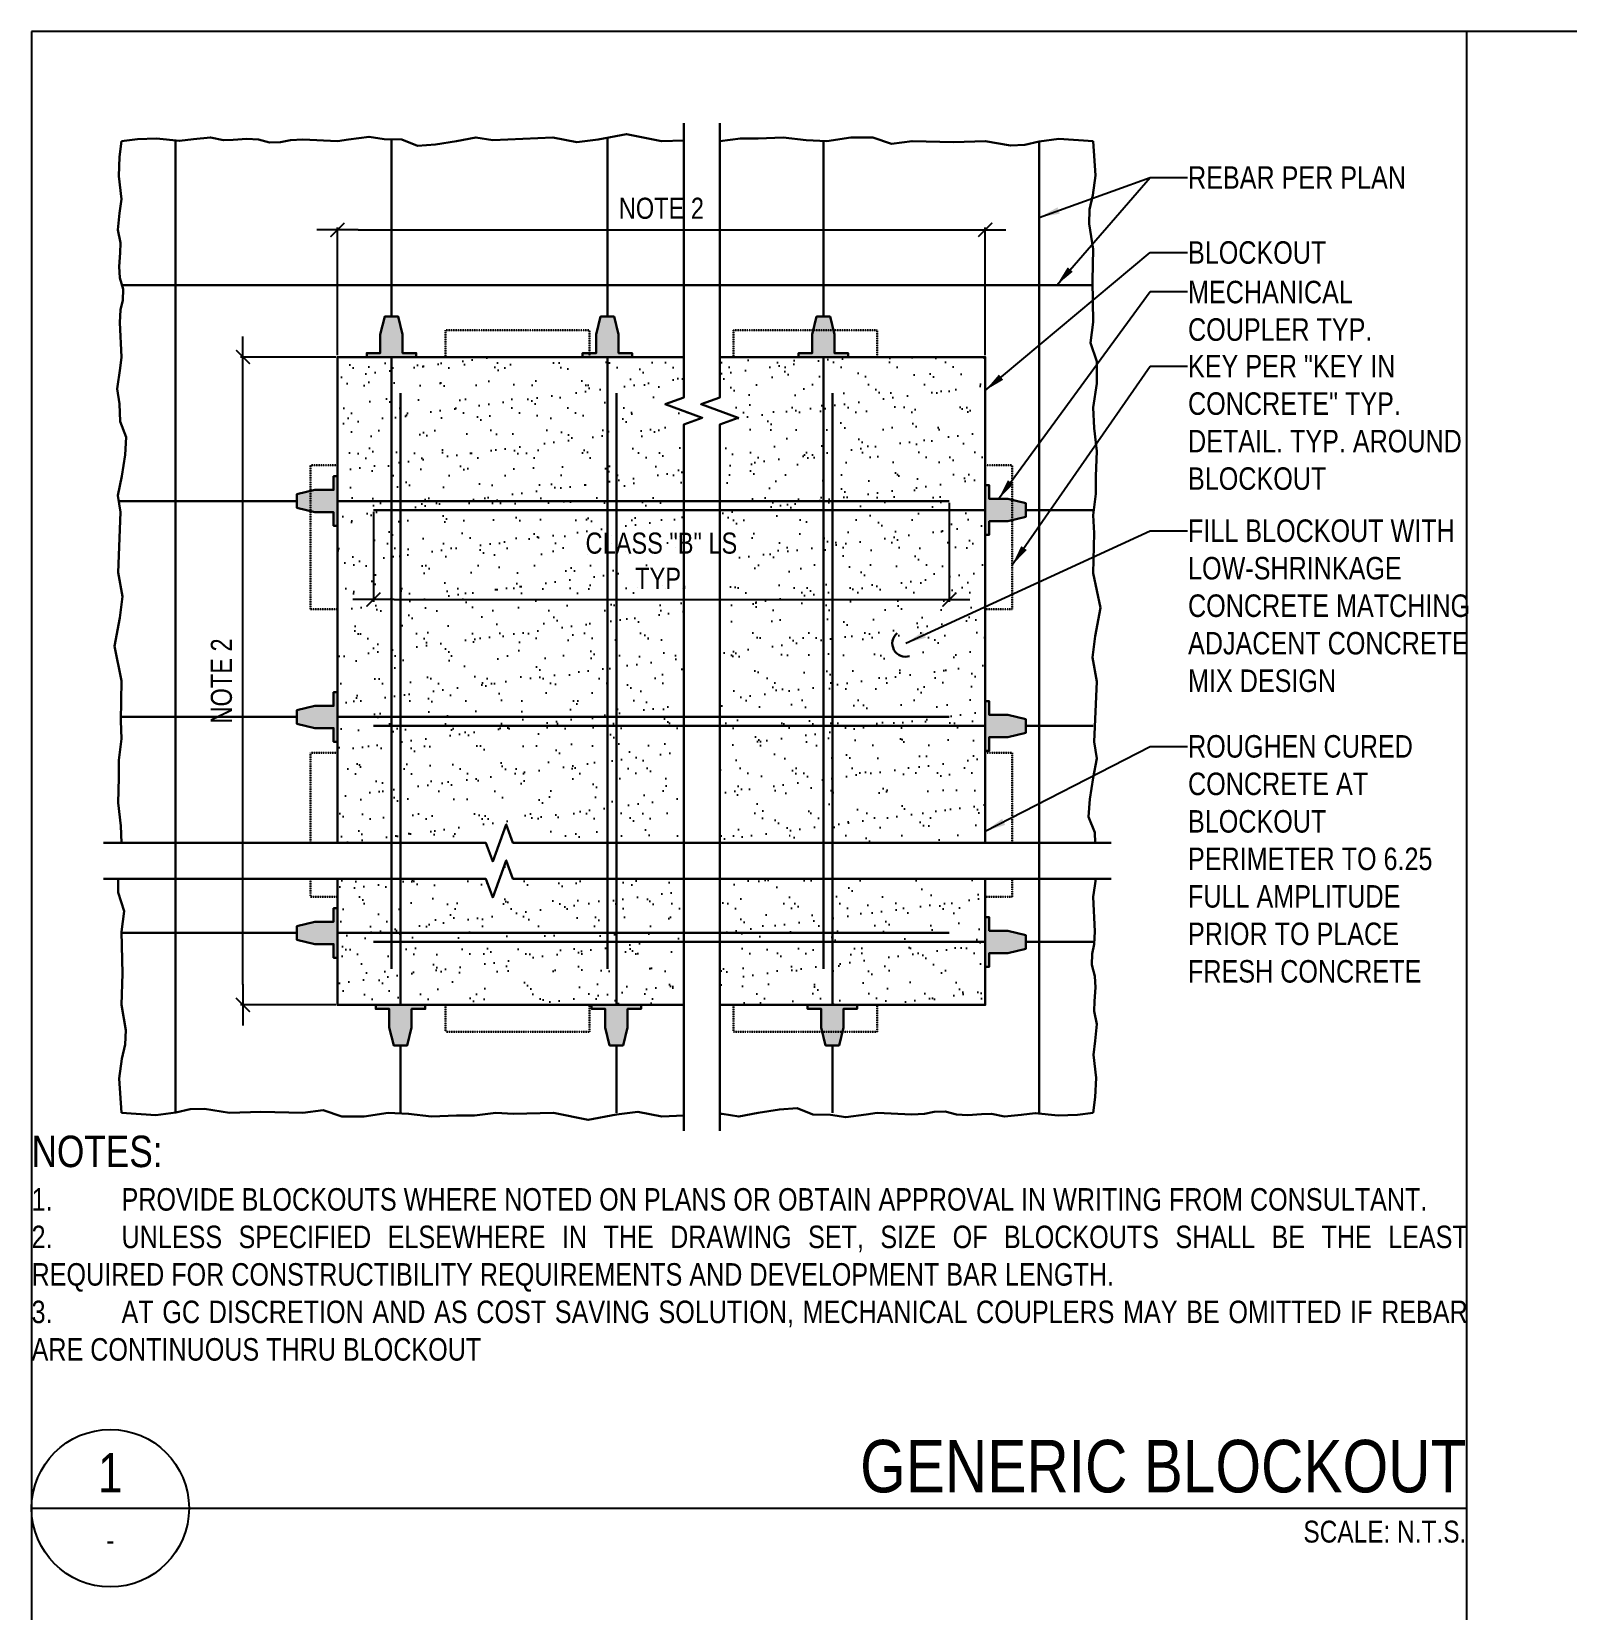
# Model space of a CAD drawing. Header units: millimetres. Extents: x 1990 to 90214, y -16050 to 57150.
# Drawn here: x 2250 to 19725, y 39187 to 57150 of the extents above; entities that cross this region are included whole.
import ezdxf
from ezdxf.enums import TextEntityAlignment as Align

# ---------------------------------------------------------------- set-up
doc = ezdxf.new("R2010")
doc.units = ezdxf.units.MM
doc.linetypes.add('HIDDEN2', pattern=[0.1875, 0.125, -0.0625])
doc.layers.add('NPLT-JLA', color=193, linetype='Continuous', plot=False)
for name, color, linetype in [('S-G-DIMS', 1, 'Continuous'), ('S-G-HDN2', 1, 'HIDDEN2'), ('S-G-LEDR', 2, 'Continuous'), ('S-G-MEDM', 3, 'Continuous'), ('S-G-TEXT', 3, 'Continuous'), ('S-G-THCK', 6, 'Continuous'), ('S-G-THIN', 1, 'Continuous'), ('S-G-TITL', 7, 'Continuous'), ('S-G-TITLREF', 4, 'Continuous'), ('S-LOCI-DIM-IN-100', 1, 'Continuous'), ('S-LOCI-TEXT-NOTE-100', 2, 'Continuous'), ('S-P-W-TDOWN', 3, 'Continuous')]:
    doc.layers.add(name, color=color, linetype=linetype)
doc.styles.add('ARIAL', font='arial.ttf', dxfattribs={"width": 0.8})
doc.dimstyles.new('ARIALDIMS', dxfattribs={"dimscale": 12, "dimtxt": 20, "dimasz": 19.5, "dimexe": 2.25, "dimexo": 1.75, "dimgap": 10, "dimtad": 1, "dimzin": 3, "dimdsep": 46, "dimtxsty": 'ARIAL', "dimblk1": 'nyatick', "dimblk2": 'nyatick', "dimsah": 1, "dimcen": 2.25, "dimclrd": 1, "dimclre": 1, "dimclrt": 2, "dimadec": 0, "dimazin": 0, "dimtfac": 1, "dimtmove": 0, "dimatfit": 3, "dimfxl": 1, "dimfrac": 2, "dimtolj": 1, "dimtzin": 0, "dimarcsym": 0})

# ---------------------------------------------------------------- blocks, each defined once
blk = doc.blocks.new('nyatick')
at = {"layer": 'S-G-DIMS'}
blk.add_line((-1.005, 0), (1.005, 0), dxfattribs=at)
at = {"layer": 'S-G-DIMS', "const_width": 0.08}
blk.add_lwpolyline([(0.34, 0.34), (-0.34, -0.34)], dxfattribs=at)
blk = doc.blocks.new('*D52')
at = {"layer": 'Defpoints', "color": 0, "transparency": 16777216}
for p in [(12692, 51809), (6140, 51707), (12692, 50688)]:
    blk.add_point(p, dxfattribs=at)
at = {"layer": 'S-LOCI-DIM-IN-100', "color": 1, "lineweight": -2, "transparency": 16777216}
for p, q in [((12692, 51788), (12692, 50661)), ((6140, 51686), (6140, 50661)), ((6374, 50688), (12458, 50688))]:
    blk.add_line(p, q, dxfattribs=at)
at = {"layer": 'S-LOCI-DIM-IN-100', "color": 1, "lineweight": -2, "transparency": 16777216, "xscale": 234, "yscale": 234, "zscale": 234, "rotation": 180}
blk.add_blockref('nyatick', (6140, 50688), dxfattribs=at)
at = {"layer": 'S-LOCI-DIM-IN-100', "color": 1, "lineweight": -2, "transparency": 16777216, "xscale": 234, "yscale": 234, "zscale": 234}
blk.add_blockref('nyatick', (12692, 50688), dxfattribs=at)
at = {"layer": 'S-LOCI-DIM-IN-100', "color": 2, "lineweight": 30, "transparency": 16777216, "insert": (9416, 51130), "char_height": 240, "width": 1804.99, "attachment_point": 5, "style": 'ARIAL'}
blk.add_mtext('\\A1;CLASS "B" LS\\PTYP.', dxfattribs=at)
blk = doc.blocks.new('*D53')
at = {"layer": 'Defpoints', "color": 0, "transparency": 16777216}
for p in [(13101, 54894), (5731, 53447), (13101, 53447)]:
    blk.add_point(p, dxfattribs=at)
at = {"layer": 'S-LOCI-DIM-IN-100', "color": 1, "lineweight": -2, "transparency": 16777216}
for p, q in [((5731, 53468), (5731, 54921)), ((5965, 54894), (12867, 54894)), ((13101, 53468), (13101, 54921))]:
    blk.add_line(p, q, dxfattribs=at)
at = {"layer": 'S-LOCI-DIM-IN-100', "color": 1, "lineweight": -2, "transparency": 16777216, "xscale": 234, "yscale": 234, "zscale": 234, "rotation": 180}
blk.add_blockref('nyatick', (5731, 54894), dxfattribs=at)
at = {"layer": 'S-LOCI-DIM-IN-100', "color": 1, "lineweight": -2, "transparency": 16777216, "xscale": 234, "yscale": 234, "zscale": 234}
blk.add_blockref('nyatick', (13101, 54894), dxfattribs=at)
at = {"layer": 'S-LOCI-DIM-IN-100', "color": 2, "lineweight": 30, "transparency": 16777216, "insert": (9416, 55138), "char_height": 240, "width": 1723.13, "attachment_point": 5, "style": 'ARIAL'}
blk.add_mtext('\\A1;NOTE 2', dxfattribs=at)
blk = doc.blocks.new('*D54')
at = {"layer": 'Defpoints', "color": 0, "transparency": 16777216}
for p in [(4655, 53447), (5731, 53447), (5731, 46076)]:
    blk.add_point(p, dxfattribs=at)
at = {"layer": 'S-LOCI-DIM-IN-100', "color": 1, "lineweight": -2, "transparency": 16777216}
for p, q in [((5710, 53447), (4628, 53447)), ((4655, 46310), (4655, 53213)), ((5710, 46076), (4628, 46076))]:
    blk.add_line(p, q, dxfattribs=at)
at = {"layer": 'S-LOCI-DIM-IN-100', "color": 1, "lineweight": -2, "transparency": 16777216, "xscale": 234, "yscale": 234, "zscale": 234}
for p, rotation in [((4655, 53447), 90), ((4655, 46076), 270)]:
    blk.add_blockref('nyatick', p, dxfattribs=dict(at, rotation=rotation))
at = {"layer": 'S-LOCI-DIM-IN-100', "color": 2, "lineweight": 30, "transparency": 16777216, "insert": (4411, 49762), "char_height": 240, "width": 3205.59, "attachment_point": 5, "rotation": 90, "style": 'ARIAL'}
blk.add_mtext('\\A1;NOTE 2', dxfattribs=at)
blk = doc.blocks.new('det1')
at = {"layer": 'S-G-LEDR'}
h = blk.add_hatch(dxfattribs=at)
h.set_pattern_fill('AR-SAND', color=256, scale=204.741379)
h.set_pattern_definition([(37.5, (-177206.93, -294765.93), (-12.89735, 394.50056), [0, -311.2069, 0, -348.06034, 0, -332.70474]), (7.5, (-177206.93, -294765.9), (362.3465, 577.8101), [0, -167.88793, 0, -280.4957, 0, -107.48922]), (327.5, (-177458.76, -294765.93), (637.5937, 1.15864), [0, -102.3707, 0, -368.53448, 0, -481.14224]), (317.5, (-177458.76, -294765.9), (615.4785, 179.6965), [0, -51.18534, 0, -241.59483, 0, -276.40086])])
h.paths.add_polyline_path([(9669.991, 47918.853), (9669.991, 52679.09), (9880.937, 52755.868), (9459.045, 52909.424), (9669.991, 52986.202), (9669.991, 53446.87), (5730.603, 53446.87), (5730.603, 47918.853), (7419.72, 47918.853), (7496.498, 47707.907), (7650.054, 48129.799), (7726.832, 47918.853)])
h.paths.add_polyline_path([(10079.474, 52679.09), (10079.474, 47918.853), (13101.293, 47918.853), (13101.293, 53446.87), (10079.474, 53446.87), (10079.474, 52986.202), (9868.528, 52909.424), (10290.42, 52755.868)])
h.paths.add_polyline_path([(9669.991, 46076.18), (9669.991, 47509.37), (7726.832, 47509.37), (7650.054, 47720.316), (7496.498, 47298.424), (7419.72, 47509.37), (5730.603, 47509.37), (5730.603, 46076.18)])
h.paths.add_polyline_path([(10079.474, 47509.37), (10079.474, 46076.18), (13101.293, 46076.18), (13101.293, 47509.37)])
at = {"layer": 'S-G-THIN', "lineweight": 30}
h = blk.add_hatch(color=256, dxfattribs=at)
h.dxf.hatch_style = 1
h.paths.add_polyline_path([(6471.601, 53702.797), (6421.606, 53907.538), (6268.05, 53907.538), (6218.054, 53702.797), (6218.054, 53491.54), (6063.308, 53491.54), (6063.308, 53446.87), (6626.347, 53446.87), (6626.347, 53491.54), (6471.601, 53491.54)])
h = blk.add_hatch(color=256, dxfattribs=at)
h.dxf.hatch_style = 1
h.paths.add_polyline_path([(8928.497, 53702.797), (8878.502, 53907.538), (8724.946, 53907.538), (8674.951, 53702.797), (8674.951, 53491.54), (8520.205, 53491.54), (8520.205, 53446.87), (9083.244, 53446.87), (9083.244, 53491.54), (8928.497, 53491.54)])
h = blk.add_hatch(color=256, dxfattribs=at)
h.dxf.hatch_style = 1
h.paths.add_polyline_path([(11385.394, 53702.797), (11335.399, 53907.538), (11181.843, 53907.538), (11131.847, 53702.797), (11131.847, 53491.54), (10977.101, 53491.54), (10977.101, 53446.87), (11540.14, 53446.87), (11540.14, 53491.54), (11385.394, 53491.54)])
h = blk.add_hatch(color=256, dxfattribs=at)
h.dxf.hatch_style = 1
h.paths.add_polyline_path([(5474.677, 51935.712), (5269.935, 51885.717), (5269.935, 51732.161), (5474.677, 51682.166), (5685.933, 51682.166), (5685.933, 51527.42), (5730.603, 51527.42), (5730.603, 52090.458), (5685.933, 52090.458), (5685.933, 51935.712)])
h = blk.add_hatch(color=256, dxfattribs=at)
h.dxf.hatch_style = 1
h.paths.add_polyline_path([(13357.22, 51833.342), (13561.961, 51783.346), (13561.961, 51629.79), (13357.22, 51579.795), (13145.963, 51579.795), (13145.963, 51425.049), (13101.293, 51425.049), (13101.293, 51988.088), (13145.963, 51988.088), (13145.963, 51833.342)])
h = blk.add_hatch(color=256, dxfattribs=at)
h.dxf.hatch_style = 1
h.paths.add_polyline_path([(5474.677, 49478.816), (5269.935, 49428.82), (5269.935, 49275.264), (5474.677, 49225.269), (5685.933, 49225.269), (5685.933, 49070.523), (5730.603, 49070.523), (5730.603, 49633.562), (5685.933, 49633.562), (5685.933, 49478.816)])
h = blk.add_hatch(color=256, dxfattribs=at)
h.dxf.hatch_style = 1
h.paths.add_polyline_path([(13357.22, 49376.445), (13561.961, 49326.45), (13561.961, 49172.894), (13357.22, 49122.898), (13145.963, 49122.898), (13145.963, 48968.152), (13101.293, 48968.152), (13101.293, 49531.191), (13145.963, 49531.191), (13145.963, 49376.445)])
h = blk.add_hatch(color=256, dxfattribs=at)
h.dxf.hatch_style = 1
h.paths.add_polyline_path([(5474.677, 47021.919), (5269.935, 46971.924), (5269.935, 46818.368), (5474.677, 46768.373), (5685.933, 46768.373), (5685.933, 46613.626), (5730.603, 46613.626), (5730.603, 47176.665), (5685.933, 47176.665), (5685.933, 47021.919)])
h = blk.add_hatch(color=256, dxfattribs=at)
h.dxf.hatch_style = 1
h.paths.add_polyline_path([(13357.22, 46919.548), (13561.961, 46869.553), (13561.961, 46715.997), (13357.22, 46666.002), (13145.963, 46666.002), (13145.963, 46511.256), (13101.293, 46511.256), (13101.293, 47074.295), (13145.963, 47074.295), (13145.963, 46919.548)])
h = blk.add_hatch(color=256, dxfattribs=at)
h.dxf.hatch_style = 1
h.paths.add_polyline_path([(6573.972, 45820.254), (6523.976, 45615.512), (6370.42, 45615.512), (6320.425, 45820.254), (6320.425, 46031.51), (6165.679, 46031.51), (6165.679, 46076.18), (6728.718, 46076.18), (6728.718, 46031.51), (6573.972, 46031.51)])
h = blk.add_hatch(color=256, dxfattribs=at)
h.dxf.hatch_style = 1
h.paths.add_polyline_path([(9030.868, 45820.254), (8980.873, 45615.512), (8827.317, 45615.512), (8777.322, 45820.254), (8777.322, 46031.51), (8622.575, 46031.51), (8622.575, 46076.18), (9185.614, 46076.18), (9185.614, 46031.51), (9030.868, 46031.51)])
h = blk.add_hatch(color=256, dxfattribs=at)
h.dxf.hatch_style = 1
h.paths.add_polyline_path([(11487.765, 45820.254), (11437.769, 45615.512), (11284.213, 45615.512), (11234.218, 45820.254), (11234.218, 46031.51), (11079.472, 46031.51), (11079.472, 46076.18), (11642.511, 46076.18), (11642.511, 46031.51), (11487.765, 46031.51)])
at = {"layer": 'S-G-DIMS', "linetype": 'Continuous', "lineweight": 30}
for points in [[(9669.991, 56108.508), (9669.991, 52986.202), (9459.045, 52909.424), (9880.937, 52755.868), (9669.991, 52679.09), (9669.991, 44642.991)], [(10079.474, 56108.508), (10079.474, 52986.202), (9868.528, 52909.424), (10290.42, 52755.868), (10079.474, 52679.09), (10079.474, 44642.991)], [(14534.483, 47918.853), (7726.832, 47918.853), (7650.054, 48129.799), (7496.498, 47707.907), (7419.72, 47918.853), (3068.966, 47918.853)], [(14534.483, 47509.37), (7726.832, 47509.37), (7650.054, 47720.316), (7496.498, 47298.424), (7419.72, 47509.37), (3068.966, 47509.37)]]:
    blk.add_lwpolyline(points, dxfattribs=at)
at = {"layer": 'S-G-DIMS', "lineweight": 30}
blk.add_arc((12196.047, 50190.187), 152.404, 130.5004634, 287.0844696, dxfattribs=at)
at = {"layer": 'S-G-HDN2', "lineweight": 30}
for points in [[(6959.052, 53446.87), (8596.983, 53446.87), (8596.983, 53753.982), (6959.052, 53753.982)], [(10234.914, 53446.87), (11872.845, 53446.87), (11872.845, 53753.982), (10234.914, 53753.982)], [(5730.603, 52218.422), (5730.603, 50580.491), (5423.491, 50580.491), (5423.491, 52218.422)], [(13101.293, 50580.491), (13101.293, 52218.422), (13408.405, 52218.422), (13408.405, 50580.491)], [(8596.983, 46076.18), (6959.052, 46076.18), (6959.052, 45769.068), (8596.983, 45769.068)], [(11872.845, 46076.18), (10234.914, 46076.18), (10234.914, 45769.068), (11872.845, 45769.068)]]:
    blk.add_lwpolyline(points, close=True, dxfattribs=at)
for points in [[(5423.491, 47918.853), (5423.491, 48942.56), (5730.603, 48942.56), (5730.603, 47918.853)], [(13101.293, 47918.853), (13101.293, 48942.56), (13408.405, 48942.56), (13408.405, 47918.853)], [(5730.603, 47509.37), (5730.603, 47304.629), (5423.491, 47304.629), (5423.491, 47509.37)], [(13408.405, 47509.37), (13408.405, 47304.629), (13101.293, 47304.629), (13101.293, 47509.37)]]:
    blk.add_lwpolyline(points, dxfattribs=at)
at = {"layer": 'S-G-THCK', "lineweight": 30}
for p, q in [((3887.931, 55911.135), (3887.931, 44847.732)), ((6344.828, 55924.678), (6344.828, 53907.538)), ((8801.724, 55943.551), (8801.724, 53907.538)), ((11258.621, 55903.767), (11258.621, 53907.538)), ((13715.517, 55903.767), (13715.517, 44847.732)), ((3273.707, 54265.835), (14329.741, 54265.835)), ((6344.828, 53446.87), (6344.828, 46485.663)), ((8801.724, 53446.87), (8801.724, 46485.663)), ((11258.621, 53446.87), (11258.621, 46485.663)), ((6447.198, 46076.18), (6447.198, 53037.387)), ((8904.095, 46076.18), (8904.095, 53037.387)), ((11360.991, 46076.18), (11360.991, 53037.387)), ((3249.218, 51808.939), (5269.935, 51808.939)), ((5730.603, 51808.939), (12691.81, 51808.939)), ((6140.086, 51706.568), (13101.293, 51706.568)), ((13561.961, 51706.568), (14329.741, 51706.568)), ((3273.707, 49352.042), (5269.935, 49352.042)), ((5730.603, 49352.042), (12691.81, 49352.042)), ((6140.086, 49249.672), (13101.293, 49249.672)), ((13561.961, 49249.672), (14329.741, 49249.672)), ((3273.707, 46895.146), (5269.935, 46895.146)), ((5730.603, 46895.146), (12691.81, 46895.146)), ((6140.086, 46792.775), (13101.293, 46792.775)), ((13561.961, 46792.775), (14329.741, 46792.775)), ((6447.198, 45615.512), (6447.198, 44847.732)), ((8904.095, 45615.512), (8904.095, 44847.732)), ((11360.991, 45615.512), (11360.991, 44847.732))]:
    blk.add_line(p, q, dxfattribs=at)
at = {"layer": 'S-G-THIN', "lineweight": 30}
for points in [[(6471.601, 53702.797), (6421.606, 53907.538), (6268.05, 53907.538), (6218.054, 53702.797), (6218.054, 53491.54), (6063.308, 53491.54), (6063.308, 53446.87), (6626.347, 53446.87), (6626.347, 53491.54), (6471.601, 53491.54)], [(8928.497, 53702.797), (8878.502, 53907.538), (8724.946, 53907.538), (8674.951, 53702.797), (8674.951, 53491.54), (8520.205, 53491.54), (8520.205, 53446.87), (9083.244, 53446.87), (9083.244, 53491.54), (8928.497, 53491.54)], [(11385.394, 53702.797), (11335.399, 53907.538), (11181.843, 53907.538), (11131.847, 53702.797), (11131.847, 53491.54), (10977.101, 53491.54), (10977.101, 53446.87), (11540.14, 53446.87), (11540.14, 53491.54), (11385.394, 53491.54)], [(5474.677, 51935.712), (5269.935, 51885.717), (5269.935, 51732.161), (5474.677, 51682.166), (5685.933, 51682.166), (5685.933, 51527.42), (5730.603, 51527.42), (5730.603, 52090.458), (5685.933, 52090.458), (5685.933, 51935.712)], [(13357.22, 51833.342), (13561.961, 51783.346), (13561.961, 51629.79), (13357.22, 51579.795), (13145.963, 51579.795), (13145.963, 51425.049), (13101.293, 51425.049), (13101.293, 51988.088), (13145.963, 51988.088), (13145.963, 51833.342)], [(5474.677, 49478.816), (5269.935, 49428.82), (5269.935, 49275.264), (5474.677, 49225.269), (5685.933, 49225.269), (5685.933, 49070.523), (5730.603, 49070.523), (5730.603, 49633.562), (5685.933, 49633.562), (5685.933, 49478.816)], [(13357.22, 49376.445), (13561.961, 49326.45), (13561.961, 49172.894), (13357.22, 49122.898), (13145.963, 49122.898), (13145.963, 48968.152), (13101.293, 48968.152), (13101.293, 49531.191), (13145.963, 49531.191), (13145.963, 49376.445)], [(5474.677, 47021.919), (5269.935, 46971.924), (5269.935, 46818.368), (5474.677, 46768.373), (5685.933, 46768.373), (5685.933, 46613.626), (5730.603, 46613.626), (5730.603, 47176.665), (5685.933, 47176.665), (5685.933, 47021.919)], [(13357.22, 46919.548), (13561.961, 46869.553), (13561.961, 46715.997), (13357.22, 46666.002), (13145.963, 46666.002), (13145.963, 46511.256), (13101.293, 46511.256), (13101.293, 47074.295), (13145.963, 47074.295), (13145.963, 46919.548)], [(6573.972, 45820.254), (6523.976, 45615.512), (6370.42, 45615.512), (6320.425, 45820.254), (6320.425, 46031.51), (6165.679, 46031.51), (6165.679, 46076.18), (6728.718, 46076.18), (6728.718, 46031.51), (6573.972, 46031.51)], [(9030.868, 45820.254), (8980.873, 45615.512), (8827.317, 45615.512), (8777.322, 45820.254), (8777.322, 46031.51), (8622.575, 46031.51), (8622.575, 46076.18), (9185.614, 46076.18), (9185.614, 46031.51), (9030.868, 46031.51)], [(11487.765, 45820.254), (11437.769, 45615.512), (11284.213, 45615.512), (11234.218, 45820.254), (11234.218, 46031.51), (11079.472, 46031.51), (11079.472, 46076.18), (11642.511, 46076.18), (11642.511, 46031.51), (11487.765, 46031.51)]]:
    blk.add_lwpolyline(points, close=True, dxfattribs=at)
at = {"layer": 'S-P-W-TDOWN', "lineweight": 30}
for points in [[(3272.177, 47918.853), (3263.729, 48113.009), (3233.354, 48376.078), (3243.479, 48659.385), (3243.479, 48861.745), (3273.854, 49104.579), (3263.729, 49306.941), (3273.707, 49761.525), (3192.85, 50156.859), (3253.604, 50480.638), (3283.98, 50723.471), (3233.354, 50996.659), (3262.865, 51681.123), (3231.179, 51871.094), (3275.54, 52092.727), (3313.56, 52333.356), (3326.235, 52535.992), (3256.528, 52713.299), (3250.19, 52915.934), (3224.841, 53086.908), (3256.528, 53321.206), (3273.707, 53446.87), (3255.356, 53839.501), (3263.345, 53983.202), (3287.314, 54094.969), (3291.307, 54218.712), (3255.356, 54346.447), (3247.366, 54478.173), (3259.352, 54633.849), (3263.345, 54745.617), (3231.39, 54893.31), (3251.363, 55084.911), (3271.335, 55244.581), (3242.237, 55506.405), (3251.803, 55723.208), (3273.707, 55903.767)], [(9669.991, 55909.342), (9415.948, 55903.767), (9020.614, 55984.623), (8696.836, 55923.869), (8454.002, 55893.494), (8180.814, 55944.12), (7496.35, 55914.608), (7306.379, 55946.295), (7084.747, 55901.934), (6844.117, 55863.913), (6641.481, 55851.238), (6464.175, 55920.946), (6261.539, 55927.283), (6090.566, 55952.632), (5856.268, 55920.946), (5730.603, 55903.767), (5337.973, 55922.118), (5194.272, 55914.128), (5082.504, 55890.16), (4958.761, 55886.167), (4831.027, 55922.118), (4699.301, 55930.107), (4543.624, 55918.121), (4431.857, 55914.128), (4284.164, 55946.083), (4092.562, 55926.111), (3932.893, 55906.139), (3671.068, 55935.236), (3454.265, 55925.67), (3273.707, 55903.767)], [(14329.741, 55903.767), (13939.934, 55930.914), (13713.875, 55899.752), (13550.609, 55862.049), (13387.344, 55855.765), (13101.293, 55903.767), (12744.065, 55893.494), (12268.516, 55903.619), (12035.8, 55873.244), (11823.32, 55944.12), (11570.369, 55944.12), (11297.181, 55903.619), (11064.465, 55913.744), (10801.396, 55944.12), (10518.089, 55933.994), (10315.728, 55933.994), (10079.474, 55904.442)], [(14329.741, 55903.767), (14356.889, 55513.96), (14325.727, 55287.9), (14288.024, 55124.634), (14281.74, 54961.369), (14329.741, 54675.318), (14319.469, 54318.091), (14329.594, 53842.541), (14299.218, 53609.825), (14370.094, 53397.345), (14370.094, 53144.394), (14329.594, 52871.206), (14339.719, 52638.49), (14370.094, 52375.421), (14359.969, 52092.114), (14359.969, 51889.753), (14329.594, 51646.919), (14339.719, 51444.558), (14329.741, 50989.973), (14410.598, 50594.64), (14349.844, 50270.861), (14319.469, 50028.027), (14370.094, 49754.839), (14340.583, 49070.375), (14372.27, 48880.404), (14327.909, 48658.772), (14289.888, 48418.143), (14277.213, 48215.506), (14346.92, 48038.2), (14350.653, 47918.853)], [(5730.603, 47918.853), (5730.603, 53446.87), (9669.991, 53446.87)], [(10079.474, 53446.87), (13101.293, 53446.87), (13101.293, 47918.853)], [(3273.707, 44847.732), (3246.56, 45237.539), (3277.722, 45463.599), (3315.424, 45626.865), (3321.709, 45790.13), (3273.707, 46076.18), (3283.98, 46433.408), (3273.854, 46908.958), (3304.23, 47141.674), (3233.354, 47354.153), (3233.354, 47509.37)], [(9669.991, 46076.18), (5730.603, 46076.18), (5730.603, 47509.37)], [(13101.293, 47509.37), (13101.293, 46076.18), (10079.474, 46076.18)], [(14357.615, 47509.37), (14346.92, 47430.293), (14329.741, 47304.629), (14348.093, 46911.998), (14340.103, 46768.297), (14316.135, 46656.529), (14312.141, 46532.786), (14348.093, 46405.052), (14356.082, 46273.326), (14344.096, 46117.649), (14340.103, 46005.882), (14372.058, 45858.189), (14352.086, 45666.587), (14332.114, 45506.918), (14361.211, 45245.093), (14351.645, 45028.29), (14329.741, 44847.732)], [(3273.707, 44847.732), (3663.514, 44820.585), (3889.573, 44851.747), (4052.84, 44889.45), (4216.104, 44895.734), (4502.155, 44847.732), (4859.383, 44858.005), (5334.933, 44847.88), (5567.649, 44878.255), (5780.128, 44807.379), (6033.08, 44807.379), (6306.268, 44847.88), (6538.984, 44837.754), (6802.053, 44807.379), (7085.36, 44817.504), (7287.72, 44817.504), (7530.554, 44847.88), (7732.916, 44837.754), (8187.5, 44847.732), (8582.834, 44766.875), (8906.613, 44827.629), (9149.446, 44858.005), (9422.634, 44807.379), (9669.991, 44818.044)], [(10079.474, 44835.699), (10107.098, 44836.89), (10297.069, 44805.204), (10518.701, 44849.565), (10759.331, 44887.585), (10961.967, 44900.26), (11139.274, 44830.553), (11341.909, 44824.216), (11512.883, 44798.866), (11747.18, 44830.553), (11872.845, 44847.732), (12265.475, 44829.381), (12409.177, 44837.37), (12520.944, 44861.339), (12644.687, 44865.332), (12772.421, 44829.381), (12904.148, 44821.391), (13059.824, 44833.377), (13171.592, 44837.37), (13319.285, 44805.416), (13510.886, 44825.388), (13670.555, 44845.36), (13932.38, 44816.263), (14149.183, 44825.828), (14329.741, 44847.732)]]:
    blk.add_lwpolyline(points, dxfattribs=at)
at = {"layer": 'S-LOCI-DIM-IN-100', "color": 2, "lineweight": 30, "attachment_point": 1, "style": 'ARIAL'}
for s, insert, char_height, width in [('REBAR PER PLAN', (15408.196, 55617.661), 255.92673, 2663.90465), ('BLOCKOUT', (15408.196, 54764.482), 255.9267, 3278.24404), ('MECHANICAL COUPLER TYP.', (15408.196, 54314.646), 255.92673, 2402.27847), ('KEY PER "KEY IN CONCRETE" TYP. DETAIL. TYP. AROUND BLOCKOUT', (15408.196, 53472.188), 255.92673, 3359.6264), ('FILL BLOCKOUT WITH LOW-SHRINKAGE CONCRETE MATCHING ADJACENT CONCRETE MIX DESIGN', (15408.196, 51599.458), 255.92673, 3425.85611), ('\\A1;ROUGHEN CURED CONCRETE AT BLOCKOUT PERIMETER TO 6.25 FULL AMPLITUDE  PRIOR TO PLACE FRESH CONCRETE', (15408.196, 49145.89), 255.926732, 3118.84629)]:
    blk.add_mtext(s, dxfattribs=dict(at, insert=insert, char_height=char_height, width=width))
at = {"layer": 'S-LOCI-TEXT-NOTE-100', "lineweight": 30, "insert": (2250, 44588.943), "char_height": 255.926732, "width": 16291.91192, "attachment_point": 1, "style": 'ARIAL'}
blk.add_mtext('\\pxqj;{\\H1.4x;NOTES:\\P\\pi-2,l2;}1.^IPROVIDE BLOCKOUTS WHERE NOTED ON PLANS OR OBTAIN APPROVAL IN WRITING FROM CONSULTANT.\\P2.^IUNLESS SPECIFIED ELSEWHERE IN THE DRAWING SET, SIZE OF BLOCKOUTS SHALL BE THE LEAST REQUIRED FOR CONSTRUCTIBILITY REQUIREMENTS AND DEVELOPMENT BAR LENGTH.\\P3.^IAT GC DISCRETION AND AS COST SAVING SOLUTION, MECHANICAL COUPLERS MAY BE OMITTED IF REBAR ARE CONTINUOUS THRU BLOCKOUT', dxfattribs=at)
at = {"layer": 'S-LOCI-DIM-IN-100', "lineweight": 30}
dim = blk.add_linear_dim(base=(13101.293, 54893.834), p1=(5730.603, 53446.87), p2=(13101.293, 53446.87), text='NOTE 2', dimstyle='ARIALDIMS', dxfattribs=at)
dim.commit()
dim.dimension.update_dxf_attribs({"geometry": '*D53', "text_midpoint": (9415.948, 55138.008)})
dim = blk.add_linear_dim(base=(4654.954, 53446.87), p1=(5730.603, 46076.18), p2=(5730.603, 53446.87), angle=90, text='NOTE 2', dimstyle='ARIALDIMS', dxfattribs=at)
dim.commit()
dim.dimension.update_dxf_attribs({"geometry": '*D54', "text_midpoint": (4410.78, 49761.525)})
dim = blk.add_linear_dim(base=(12691.81, 50688.167), p1=(6140.086, 51706.568), p2=(12691.81, 51808.939), text='CLASS "B" LS\\PTYP.', dimstyle='ARIALDIMS', dxfattribs=at)
dim.commit()
dim.dimension.update_dxf_attribs({"geometry": '*D52', "text_midpoint": (9415.948, 50688.167), "dimtype": 128})
at = {"layer": 'S-LOCI-DIM-IN-100', "lineweight": 30, "annotation_type": 0, "has_hookline": 1, "hookline_direction": 0}
for points in [[(13715.517, 55035.482), (14978.239, 55489.698), (15403.359, 55489.698)], [(13101.293, 53067.862), (14978.239, 54636.519), (15403.359, 54636.519)], [(13251.592, 51833.342), (14978.239, 54191.376), (15403.359, 54191.376)], [(13408.405, 51081.99), (14978.239, 53344.225), (15403.359, 53344.225)], [(12196.047, 50190.187), (14978.239, 51471.494), (15403.359, 51471.494)], [(13101.293, 48051.31), (14978.239, 49017.927), (15403.359, 49017.927)]]:
    blk.add_leader(points, dimstyle='ARIALDIMS', override={"dimgap": 0.05, "dimtad": 0}, dxfattribs=at)
at = {"layer": 'S-LOCI-DIM-IN-100', "lineweight": 30}
blk.add_leader([(13913.726, 54265.835), (14978.239, 55489.698)], dimstyle='ARIALDIMS', override={"dimgap": 0.05, "dimtad": 0}, dxfattribs=at)

msp = doc.modelspace()

# ---------------------------------------------------------------- linework, layer by layer
at = {"layer": 'NPLT-JLA'}
for p, q in [((2250, 57150), (2250, -16050)), ((89875, 57150), (2250, 57150)), ((18575, 57150), (18575, -16050))]:
    msp.add_line(p, q, dxfattribs=at)
at = {"layer": 'S-G-TITLREF'}
msp.add_line((2250, 40350), (18575, 40350), dxfattribs=at)
msp.add_circle((3145.884, 40350), 895.884, dxfattribs=at)

# ---------------------------------------------------------------- block references
at = {"layer": 'S-G-MEDM'}
msp.add_blockref('det1', (0, 0), dxfattribs=at)

# ---------------------------------------------------------------- texts
at = {"layer": 'S-G-TEXT', "color": 7, "insert": (18575, 40208.08), "char_height": 248.85672, "width": 1863.91779, "attachment_point": 3, "style": 'ARIAL'}
msp.add_mtext('\\W0.8000;SCALE: N.T.S.', dxfattribs=at)
at = {"layer": 'S-G-TITL', "insert": (18575, 41127.396), "char_height": 597.2561, "width": 13419.89318, "attachment_point": 3, "style": 'ARIAL'}
msp.add_mtext('GENERIC BLOCKOUT', dxfattribs=at)
at = {"layer": 'S-G-TITLREF', "style": 'ARIAL', "width": 0.8}
for s, height, p in [('1', 447.942, (3145.884, 40753.472)), ('-', 248.857, (3145.884, 39987.733))]:
    msp.add_text(s, height=height, dxfattribs=at).set_placement(p, align=Align.MIDDLE)

doc.saveas('drawing.dxf')
